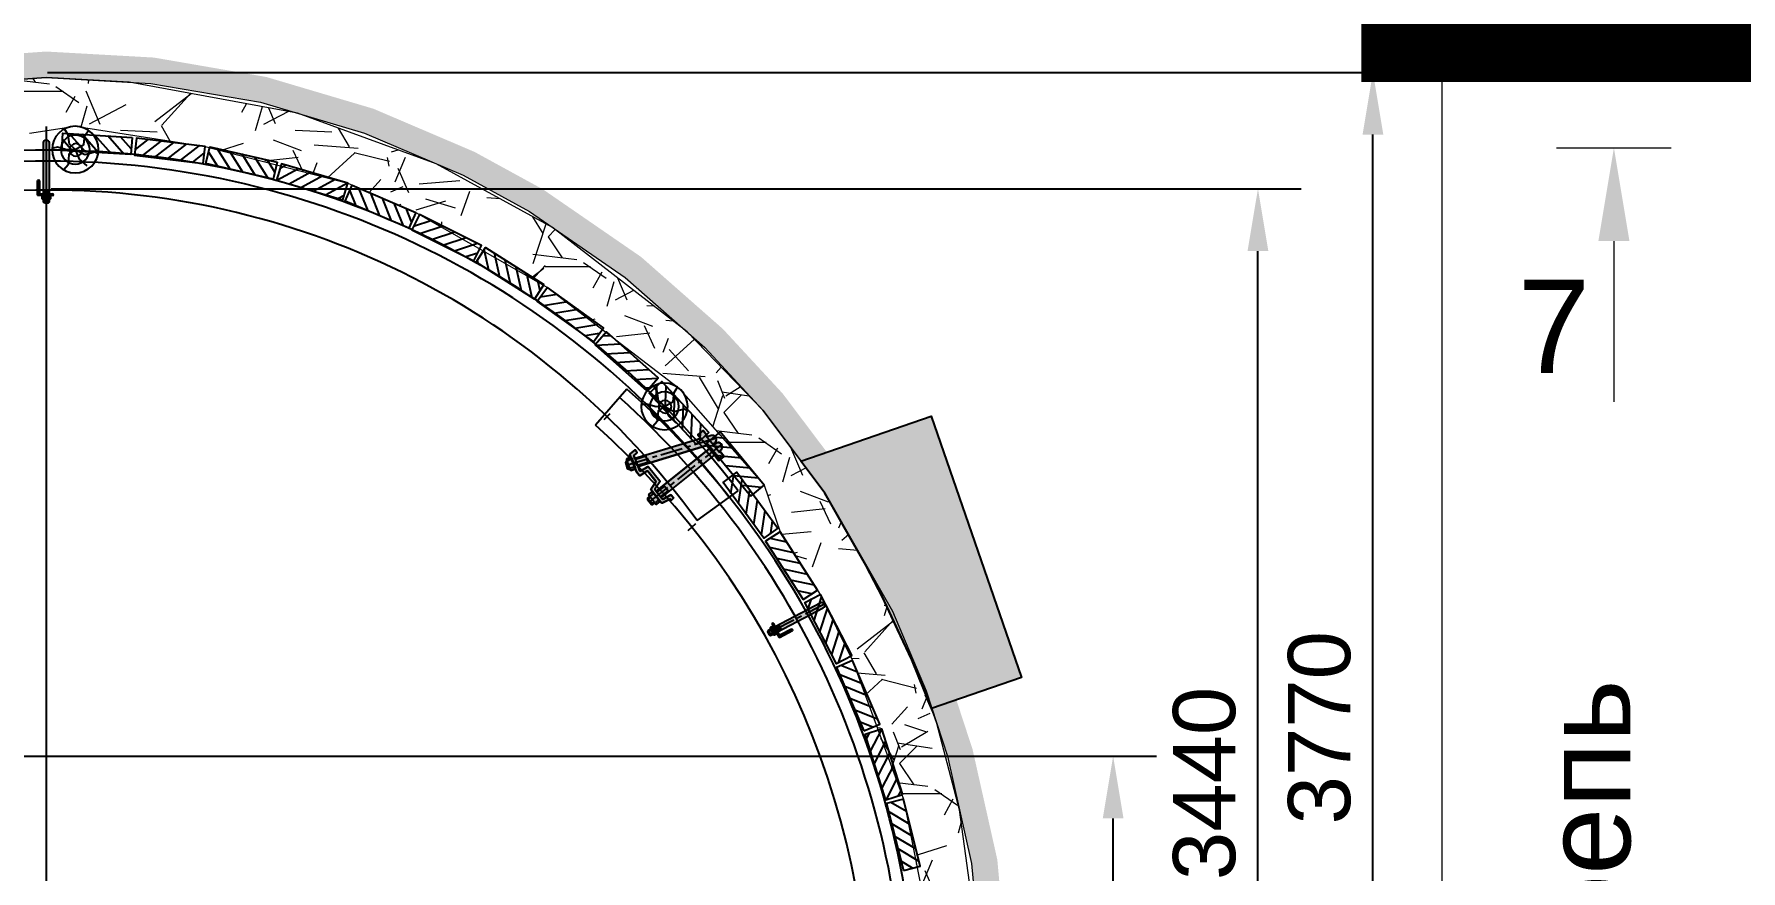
# Model space of a CAD drawing. Header units: inches. Extents: x 523 to 1492, y 69 to 539.
# Drawn here: x 1153.89 to 1203.24, y 387.12 to 411.32 of the extents above; entities that cross this region are included whole.
import ezdxf
from ezdxf import colors
from ezdxf.entities.mleader import LeaderData, LeaderLine
from ezdxf.math import Vec2, Vec3

# ---------------------------------------------------------------- set-up
doc = ezdxf.new("R2010")
doc.units = ezdxf.units.IN
doc.header["$MEASUREMENT"] = 0
doc.linetypes.add('осеваяX2', pattern=[101.60000000000001, 63.5, -12.7, 12.7, -12.7])
doc.styles.get("Standard").update_dxf_attribs({"font": 'arial.ttf'})
doc.dimstyles.new('ISO-25', dxfattribs={"dimtxt": 2.5, "dimasz": 2.5, "dimexe": 1.25, "dimexo": 0, "dimtad": 1, "dimdec": 0, "dimtxsty": 'Standard', "dimcen": 2.5, "dimadec": 0, "dimazin": 0, "dimtfac": 1, "dimtdec": 0, "dimtmove": 0, "dimatfit": 3, "dimfxl": 0, "dimarcsym": 0})

# ---------------------------------------------------------------- blocks, each defined once
blk = doc.blocks.new('Гайка М16')
h = blk.add_hatch(color=253)
edge = h.paths.add_edge_path()
edge.add_line((101052.5240934366, -178081.6809117122), (101052.5240934366, -178071.4809117122))
edge.add_arc((101054.3240934366, -178071.4809117123), 1.799999999977407, 90.00000000014819, 180.0000000001482, ccw=False)
edge.add_line((101054.3240934366, -178069.6809117123), (101060.7240934366, -178069.6809117123))
edge.add_arc((101060.7240934366, -178071.4809117123), 1.800000000008157, 1.478611011407338e-09, 90.00000000178818, ccw=False)
edge.add_line((101062.5240934366, -178071.4809117122), (101062.5240934366, -178091.8809117122))
edge.add_arc((101060.7240934366, -178091.8809117123), 1.799999999981611, 270.00000000001444, 360.00000000059174, ccw=False)
edge.add_line((101060.7240934366, -178093.6809117123), (101054.3240934366, -178093.6809117123))
edge.add_arc((101054.3240934366, -178091.8809117122), 1.8000000000192, 180.0000000000563, 269.99999999974676, ccw=False)
edge.add_line((101052.5240934366, -178091.8809117122), (101052.5240934365, -178081.6809117122))
at = {"color": 0}
blk.add_line((101062.6668003393, -178081.6809117123), (101062.3813865339, -178081.6809117123), dxfattribs=at)
blk.add_lwpolyline([(101052.5240934366, -178081.6809117122), (101052.5240934366, -178071.4809117122, -0.414213562373095), (101054.3240934366, -178069.6809117123), (101060.7240934365, -178069.6809117123, -0.414213562373095), (101062.5240934366, -178071.4809117122), (101062.5240934366, -178091.8809117122, -0.414213562373095), (101060.7240934366, -178093.6809117123), (101054.3240934366, -178093.6809117123, -0.414213562373095), (101052.5240934366, -178091.8809117122), (101052.5240934366, -178081.6809117122)], format="xyb", dxfattribs=at)
for points in [[(101053.9971649192, -178073.7089219078), (101061.0968204944, -178073.7089219078)], [(101061.0968204944, -178089.7089219078), (101053.9971649192, -178089.7089219078)]]:
    blk.add_lwpolyline(points, dxfattribs=at)
for centre, radius, start, end in [((101054.4553650205, -178071.7578587441), 1.951126569818181, 188.1808546605652, 269.538085132603), ((101054.4391877237, -178075.6430223999), 1.933873551108719, 89.98673841887837, 172.0087457868458), ((101054.4553650205, -178087.7581325865), 1.951126569818181, 188.1808546605652, 269.538085132603), ((101054.4391877237, -178091.6432962423), 1.933873551108719, 89.98673841887837, 172.0087457868458), ((101060.5943367534, -178071.7578587441), 1.951126569818181, 270.461914867397, 351.8191453410853), ((101060.6105140502, -178075.6430223999), 1.933873551108719, 7.991254213154158, 90.01326158112163), ((101060.5943367534, -178087.7581325865), 1.951126569818181, 270.461914867397, 351.8191453410853), ((101060.6105140502, -178091.6432962423), 1.933873551108719, 7.991254213154158, 90.01326158112163)]:
    blk.add_arc(centre, radius, start, end, dxfattribs=at)
blk = doc.blocks.new('Расстрел')
h = blk.add_hatch(color=7)
edge = h.paths.add_edge_path()
edge.add_arc((101122.5180144462, -178054.0200751949), 1.8, 90, 180)
edge.add_line((101120.7180144462, -178054.0200751949), (101120.7180144462, -178090.420075195))
edge.add_arc((101118.9180144462, -178090.420075195), 1.8, -90, 0, ccw=False)
edge.add_line((101118.9180144462, -178092.220075195), (101082.5180144462, -178092.220075195))
edge.add_arc((101082.5180144462, -178094.0200751949), 1.8, 90, 180)
edge.add_line((101080.7180144462, -178094.0200751949), (101080.7180144462, -178096.320075195))
edge.add_arc((101081.6180144462, -178096.320075195), 0.9, 180, 270)
edge.add_line((101081.6180144462, -178097.220075195), (101124.8180144462, -178097.220075195))
edge.add_arc((101124.8180144462, -178096.320075195), 0.9, 270, 360)
edge.add_line((101125.7180144462, -178096.320075195), (101125.7180144462, -178053.120075195))
edge.add_arc((101124.8180144462, -178053.120075195), 0.9, 0, 90)
edge.add_line((101124.8180144462, -178052.220075195), (101122.5180144462, -178052.220075195))
at = {"color": 0}
for p, q in [((101120.7180144462, -178090.420075195), (101120.7180144462, -178054.0200751949)), ((101122.5180144462, -178052.220075195), (101124.8180144462, -178052.220075195)), ((101125.7180144462, -178053.120075195), (101125.7180144462, -178096.320075195)), ((101080.7180144462, -178096.320075195), (101080.7180144462, -178094.0200751949)), ((101124.8180144462, -178097.220075195), (101081.6180144462, -178097.220075195)), ((101082.5180144462, -178092.220075195), (101118.9180144462, -178092.220075195)), ((101126.3894430983, -178072.220075195), (101118.9740629883, -178072.220075195))]:
    blk.add_line(p, q, dxfattribs=at)
for centre, radius, start, end in [((101122.5180144462, -178054.0200751949), 1.8, 90, 180), ((101124.8180144462, -178053.120075195), 0.9, 0, 90), ((101082.5180144462, -178094.0200751949), 1.8, 90, 180), ((101081.6180144462, -178096.320075195), 0.9, 180, 270), ((101118.9180144462, -178090.420075195), 1.8, 270, 0), ((101124.8180144462, -178096.320075195), 0.9, 270, 0)]:
    blk.add_arc(centre, radius, start, end, dxfattribs=at)
blk = doc.blocks.new('Межр. стяжка2')
h = blk.add_hatch(color=254)
edge = h.paths.add_edge_path()
edge.add_line((100904.9571382476, -178086.7089219077), (100901.9571382476, -178089.7089219077))
edge.add_line((100901.9571382477, -178089.7089219077), (100729.7880833821, -178089.7089219078))
edge.add_arc((100729.7880833821, -178081.7089219078), 8.000000000029104, 180, 269.9999999998958, ccw=False)
edge.add_arc((100729.7880833821, -178081.7089219078), 8, 90, 180, ccw=False)
edge.add_line((100729.788083382, -178073.7089219078), (100901.9571382476, -178073.7089219077))
edge.add_line((100901.9571382477, -178073.7089219078), (100904.9571382477, -178076.7089219078))
edge.add_line((100904.9571382477, -178076.7089219077), (100904.9571382477, -178086.7089219077))
at = {"color": 0, "linetype": 'осеваяX2'}
blk.add_line((100720.6923324546, -178081.7089219078), (100906.4228996912, -178081.7089219078), dxfattribs=at)
at = {"color": 0}
for p, q in [((100737.8582383396, -178081.5224087731), (100737.8582383395, -178082.265597913)), ((100866.8571466771, -178073.7342725542), (100866.8571466771, -178089.6833031792)), ((100901.9429221573, -178073.7342725543), (100901.9429221573, -178089.6833031791))]:
    blk.add_line(p, q, dxfattribs=at)
blk.add_lwpolyline([(100904.9571382476, -178086.7089219077), (100901.9571382477, -178089.7089219077), (100729.7880833821, -178089.7089219078, -0.4142135623736278), (100721.788083382, -178081.7089219078), (100721.788083382, -178081.7089219078, -0.414213562373095), (100729.788083382, -178073.7089219078), (100901.9571382477, -178073.7089219078), (100904.9571382477, -178076.7089219077), (100904.9571382476, -178086.7089219077)], format="xyb", dxfattribs=at)
for points in [[(100904.9571382476, -178076.7823367681), (100866.8571466771, -178076.782336768)], [(100866.857146677, -178086.7810603417), (100904.8849998136, -178086.7810603417)]]:
    blk.add_lwpolyline(points, dxfattribs=at)
for name, p in [('Расстрел', (-242.7091681127495, -9.603167707304237)), ('Гайка М16', (-169.0989655960002, -0.04315075860358775))]:
    blk.add_blockref(name, p, dxfattribs=at)
blk = doc.blocks.new('*D133')
at = {"color": 0, "linetype": 'ByBlock', "lineweight": -2}
for p, q in [((1154.380214346487, 406.8485537526635), (1190.525646294119, 406.8485537526635)), ((1189.275646294119, 374.2356433303387), (1189.275646294119, 405.0485537526635)), ((1181.384071366026, 372.4356433303387), (1190.525646294119, 372.4356433303387))]:
    blk.add_line(p, q, dxfattribs=at)
at = {"color": 0, "linetype": 'ByBlock'}
for points in [[(1188.975646294119, 405.0485537526635), (1189.575646294119, 405.0485537526635), (1189.275646294119, 406.8485537526635)], [(1188.975646294119, 374.2356433303387), (1189.575646294119, 374.2356433303387), (1189.275646294119, 372.4356433303387)]]:
    blk.add_solid(points, dxfattribs=at)
at = {"layer": 'Defpoints', "color": 0, "linetype": 'ByBlock'}
for p in [(1154.380214346487, 406.8485537526635), (1189.275646294119, 406.8485537526635), (1181.384071366026, 372.4356433303387)]:
    blk.add_point(p, dxfattribs=at)
at = {"color": 0, "linetype": 'ByBlock', "lineweight": 15, "insert": (1187.731001000804, 389.6464543509653), "char_height": 1.8, "attachment_point": 5, "rotation": 90}
blk.add_mtext('3440', dxfattribs=at)
blk = doc.blocks.new('*D134')
at = {"color": 0, "linetype": 'ByBlock', "lineweight": -2}
for p, q in [((1175.784743663813, 390.4368231503872), (1186.338008846079, 390.4368231503872)), ((1185.088008846079, 374.2356433303387), (1185.088008846079, 388.6368231503872)), ((1181.384071366026, 372.4356433303387), (1186.338008846079, 372.4356433303387))]:
    blk.add_line(p, q, dxfattribs=at)
at = {"color": 0, "linetype": 'ByBlock'}
for points in [[(1184.788008846079, 388.6368231503872), (1185.388008846079, 388.6368231503872), (1185.088008846079, 390.4368231503872)], [(1184.788008846079, 374.2356433303387), (1185.388008846079, 374.2356433303387), (1185.088008846079, 372.4356433303387)]]:
    blk.add_solid(points, dxfattribs=at)
at = {"layer": 'Defpoints', "color": 0, "linetype": 'ByBlock'}
for p in [(1175.784743663813, 390.4368231503872), (1185.088008846079, 390.4368231503872), (1181.384071366026, 372.4356433303387)]:
    blk.add_point(p, dxfattribs=at)
at = {"color": 0, "linetype": 'ByBlock', "lineweight": 15, "insert": (1183.54397746818, 381.3588660418), "char_height": 1.8, "attachment_point": 5, "rotation": 90}
blk.add_mtext('1800', dxfattribs=at)
blk = doc.blocks.new('*D135')
at = {"color": 0, "linetype": 'ByBlock', "lineweight": -2}
for p, q in [((1154.276885554454, 410.2160994428691), (1193.850645607592, 410.2160994428691)), ((1192.600645607592, 374.2356433303387), (1192.600645607592, 408.4160994428691)), ((1181.384071366026, 372.4356433303387), (1193.850645607592, 372.4356433303387))]:
    blk.add_line(p, q, dxfattribs=at)
at = {"color": 0, "linetype": 'ByBlock'}
for points in [[(1192.300645607592, 408.4160994428691), (1192.900645607592, 408.4160994428691), (1192.600645607592, 410.2160994428691)], [(1192.300645607592, 374.2356433303387), (1192.900645607592, 374.2356433303387), (1192.600645607592, 372.4356433303387)]]:
    blk.add_solid(points, dxfattribs=at)
at = {"layer": 'Defpoints', "color": 0, "linetype": 'ByBlock'}
for p in [(1154.276885554454, 410.2160994428691), (1192.600645607592, 410.2160994428691), (1181.384071366026, 372.4356433303387)]:
    blk.add_point(p, dxfattribs=at)
at = {"color": 0, "linetype": 'ByBlock', "lineweight": 15, "insert": (1191.056000314277, 391.2573667840738), "char_height": 1.8, "attachment_point": 5, "rotation": 90}
blk.add_mtext('3770', dxfattribs=at)
blk = doc.blocks.new('Гайка М24')
for p, q in [((16116.54362823075, 7969.330390070332), (16125.74680434109, 7969.330390070332)), ((16129.72643272721, 7957.307571420853), (16128.65931363541, 7957.307571420853)), ((16116.54362823075, 7945.436327924428), (16125.74680434109, 7945.436327924428))]:
    blk.add_line(p, q)
blk.add_lwpolyline([(16114.19111848529, 7957.307571420853), (16114.1911184853, 7972.307571420853, -0.414213562373095), (16117.1911184853, 7975.307571420853), (16126.19111848529, 7975.307571420853, -0.414213562373095), (16129.19111848529, 7972.307571420853), (16129.19111848529, 7942.307571420853, -0.414213562373095), (16126.19111848529, 7939.307571420853), (16117.19111848529, 7939.307571420853, -0.414213562373095), (16114.19111848529, 7942.307571420853), (16114.19111848529, 7957.307571420853)], format="xyb")
for centre, start, end in [((16117.14851438463, 7972.261455452826), 180, 267.1188417235699), ((16117.14851438463, 7966.352167973586), 92.88115827643257, 179.9999999999841), ((16117.14851438463, 7948.393421363493), 180, 267.1188417235699), ((16126.19005631726, 7972.261455452826), 272.8811582763723, 0), ((16126.19005631726, 7966.352167973586), 1.587732896986588e-11, 87.11884172362775), ((16126.19005631726, 7948.393421363493), 272.8811582763723, 0), ((16117.14851438463, 7942.484133884253), 92.88115827642768, 180), ((16126.19005631726, 7942.484133884253), 0, 87.11884172362775)]:
    blk.add_arc(centre, 2.958383311628495, start, end)
blk = doc.blocks.new('Планка ЗСД')
at = {"color": 0}
blk.add_lwpolyline([(16243.41087621643, 7827.567918466488), (16243.41087621643, 7835.47931901728, -0.4142946227623747), (16245.41142971552, 7837.47931894069), (16254.71128910614, 7837.476745208737, 0.3236405942893744), (16256.61090048236, 7838.849386240211), (16269.62019259773, 7878.229395012265, 0.05902873872751698), (16269.7142124334, 7878.690497383337), (16270.07661285499, 7883.034941737441, 0.3996890992125969), (16268.34888504303, 7885.183517463205), (16245.14552631559, 7888.289479874468, -0.3757548080716923), (16243.41087621643, 7890.27179907937), (16243.41087621643, 7942.187062179488, -0.3251073346066437), (16244.79413360909, 7944.089594322789), (16269.20746114982, 7952.003646831314, 0.325107334606653), (16270.59071854248, 7953.906178974615), (16270.59071854248, 7986.960271121004, 0.3596961101469966), (16268.96774931074, 7988.924411594542), (16245.03384544818, 7993.518695090122, -0.3596961101469826), (16243.41087621643, 7995.482835563661), (16243.41087621643, 8004.243532598688, -0.4142135623729961), (16245.41087621643, 8006.243532598687), (16250.4110768208, 8006.243532598688, -0.4142135623732701), (16252.4110768208, 8004.243532598687), (16252.4110768208, 8003.201476411185, 0.3568064408828101), (16254.01394567534, 8001.241301201335), (16277.44778375634, 7996.493609815023, -0.356806440882794), (16279.05065261089, 7994.533434605173), (16279.05065261089, 7946.376451048125, -0.3298347604968334), (16277.63481492332, 7944.463663973532), (16254.54678512829, 7937.412614197122, 0.3298347604968229), (16253.13094744072, 7935.499827122529), (16253.13094744072, 7898.8181332855, 0.3800313763070151), (16254.89529887135, 7896.832064366315), (16277.66514218327, 7894.130405350654, -0.3800313763070117), (16279.4294936139, 7892.144336431468), (16279.4294936139, 7880.371895965171, -0.07544188150052633), (16279.33945776469, 7879.778568953572), (16263.57389273542, 7828.975891579589, -0.3285754211271761), (16261.66383772302, 7827.568663153048), (16243.41087621643, 7827.567918466488)], format="xyb", dxfattribs=at)
blk = doc.blocks.new('Замок ЗСД')
h = blk.add_hatch(color=252)
h.paths.add_polyline_path([(15803.69728257272, 8002.982567342802), (15783.89674920768, 8002.982567342802), (15783.89674920768, 7984.581335876381), (15787.25476309832, 7984.581335876381), (15787.25476309832, 7982.934886040184), (15778.13114223989, 7982.934886040184), (15775.18507711874, 7982.259954403129), (15772.97068041351, 7981.106562217243), (15771.25525463538, 7979.672581302733), (15770.07010142699, 7978.176304677316), (15769.56993349636, 7977.448993037182), (15768.63423582644, 7975.640942966314), (15768.13520504918, 7973.583562606367), (15768.10402310687, 7971.744364680042), (15768.07284116456, 7969.624578025094), (15768.66541776875, 7965.852664883361), (15769.91299471191, 7963.888764951134), (15771.06696597799, 7962.205453747538), (15772.40808874809, 7961.176726706199), (15773.71802957587, 7960.3350711044), (15775.40347041524, 7959.512141077244), (15776.83813901226, 7959.106887204067), (15778.42877717099, 7958.826335336806), (15780.95511299963, 7958.826335336806), (15787.34884757685, 7958.826335336806), (15787.37188916591, 7953.863292492581), (15782.21421156518, 7955.648341653421), (15780.91426826728, 7955.835004452772), (15778.95059362655, 7955.868753504106), (15777.66764581866, 7955.699039731629), (15776.9575246508, 7955.580173039805), (15775.36902091581, 7955.026181989724), (15774.38624612179, 7954.555185295449), (15772.80125035271, 7953.475476407151), (15771.30304649878, 7952.029482285168), (15770.05856535154, 7950.277362662262), (15769.15320773621, 7948.298982843142), (15768.51935458579, 7946.543510665473), (15767.90370656879, 7944.218849189438), (15768.19571448962, 7940.441451231276), (15769.02571132008, 7938.270225011784), (15769.95864880532, 7936.490018430046), (15770.63991997768, 7935.771156186598), (15771.25423738692, 7935.124522873095), (15772.00470016272, 7934.499457661932), (15773.4640139808, 7933.374303031236), (15787.32737428816, 7927.658048149595), (15787.29013455303, 7923.658450311541), (15783.99215039009, 7923.676181601197), (15783.99215039009, 7906.822292773428), (15803.81865873202, 7906.822218272213), (15803.71386931653, 7920.953497373001), (15988.68191092816, 7846.742380964923), (15985.86135162852, 7838.236472992376), (15984.59695678556, 7837.70179885827), (15974.57911442999, 7837.653178714671), (15973.21159773177, 7836.716310200882), (15972.96848631209, 7835.549758506841), (15972.96848631209, 7827.432664237607), (15991.61606586405, 7827.432664237607), (15992.63734928733, 7827.868623629827), (15993.17229017091, 7828.549084471993), (15995.82308615089, 7836.977960535467), (15996.56985951427, 7836.406685203019), (15997.04010839257, 7836.171671113796), (16005.46237164666, 7832.961264668094), (16007.69797412748, 7833.05729673689), (16008.99404656645, 7834.054421026067), (16010.50277431811, 7838.040012635316), (16013.35765374619, 7836.87891116738), (16017.3033291254, 7838.561819159626), (16024.00523751206, 7855.274826185934), (16022.34203829608, 7859.186624339683), (16018.87520026341, 7860.673892135917), (16019.95795208582, 7864.043060675187), (16019.50240037504, 7865.780131052237), (16018.63016153321, 7866.769469964234), (16008.75817405941, 7870.343330597385), (16007.10559096731, 7870.267302105367), (16005.95652741577, 7869.490894656785), (16009.3237582337, 7879.99970188826), (16009.3237582337, 7892.500644859396), (16008.64828913412, 7893.705495514168), (16007.73216247214, 7894.139243224341), (15984.52040840896, 7896.940707146579), (15983.36314538314, 7897.567239808242), (15982.97741099126, 7898.723912655823), (15982.97741099126, 7935.947111236146), (15983.38319519249, 7936.736755448543), (15984.11205065011, 7937.259744529187), (16007.65980360794, 7944.521139015644), (16008.28727286543, 7944.900737377106), (16008.70011938755, 7945.659934100036), (16008.84872737747, 7946.287130266308), (16008.84872737747, 7955.391113924885), (16009.39713455091, 7954.493576490113), (16010.3743682438, 7953.173644646329), (16011.90629337871, 7952.777679837742), (16021.61399211617, 7952.777679837742), (16023.19870510736, 7953.517155729114), (16024.17593880025, 7955.233052381485), (16024.17593880025, 7958.861501081305), (16031.65158503022, 7958.861501081305), (16034.66252774344, 7961.976507794632), (16034.66252774344, 7979.879336712464), (16031.57725111017, 7982.958219285745), (16024.20287137997, 7982.958219285745), (16024.20287137997, 7986.462334593332), (16023.65733701504, 7987.745220762878), (16022.72385380168, 7988.514922975515), (16021.6503810239, 7988.981403579939), (16011.86146559602, 7988.981403579939), (16010.48461227015, 7988.561994941683), (16009.73786160956, 7987.768922622115), (16009.037734237, 7986.532739805061), (16008.85106153439, 7986.859257797467), (16008.85106153439, 7994.703061888813), (16008.57509236744, 7995.593779970619), (16008.01836601938, 7996.16656875861), (16007.19973529601, 7996.52659373399), (15983.55322954585, 8001.402357383817), (15982.58724768626, 8002.199631899264), (15982.25747321004, 8003.122603677544), (15982.25747321004, 8004.67188694928), (15981.59786440743, 8005.660803713832), (15980.57544383077, 8006.287078345926), (15974.82587671048, 8006.287078345926), (15973.70452379096, 8005.860371156927), (15973.24283952425, 8005.06925248983), (15973.07795228613, 8003.915528551643), (15973.07795228613, 7994.982507915058), (15973.37474931473, 7994.356196421595), (15974.13329046022, 7993.598031816957), (15975.84823743694, 7993.202509344777), (15999.07303883875, 7988.633505994436), (15999.67896203245, 7988.338578193881), (16000.26040650368, 7987.217734595415), (16000.26040650368, 7983.025048944841), (15803.69728257272, 7983.025048944841)])
h.paths.add_polyline_path([(15803.83374097668, 7958.828141543807), (15803.81076175423, 7947.211823833142), (15996.21944224132, 7869.919113161846), (15999.04933816859, 7878.263089147415), (15999.47385547528, 7883.637144761724), (15998.05887758655, 7885.051404844682), (15974.3596438303, 7888.275152591839), (15973.05676532341, 7889.680197332946), (15973.05676532341, 7942.312811356202), (15973.31705374394, 7943.251670383823), (15974.39758884263, 7944.107738780276), (15998.91844583111, 7952.039420371493), (15999.60013934911, 7952.457280832317), (16000.23634673247, 7953.474765156603), (16000.2642967652, 7954.096210949563), (16000.2642967652, 7958.828141543807)], flags=16)
at = {"color": 0}
blk.add_line((15794.73274348521, 8003.567999579816), (15794.73274348521, 7996.622654457427), dxfattribs=at)
at = {"linetype": 'осеваяX2'}
for p, q in [((15765.03327822011, 7970.974615708482), (16038.10807190371, 7970.974615708481)), ((15770.53171800751, 7947.55421714775), (16023.8964415286, 7845.690780035027))]:
    blk.add_line(p, q, dxfattribs=at)
for p, q in [((15972.29122231756, 7982.848415937258), (15972.29122231756, 7958.916386311828)), ((16031.64185614262, 7982.848415937258), (16031.64185614262, 7958.916386311828)), ((15967.25935105642, 7881.258810682845), (15958.33213092803, 7859.054153901629)), ((16022.32615794491, 7859.119603051533), (16013.39893781651, 7836.914946270317))]:
    blk.add_line(p, q)
at = {"color": 0}
for points in [[(15803.69728257272, 8002.982567342802), (15783.89674920768, 8002.982567342802), (15783.89674920768, 7984.581335876381), (15787.25476309832, 7984.581335876381), (15787.25476309832, 7982.934886040184), (15778.13114223989, 7982.934886040184), (15775.18507711874, 7982.259954403129), (15772.97068041351, 7981.106562217243), (15771.25525463538, 7979.672581302733), (15770.07010142699, 7978.176304677316), (15769.56993349636, 7977.448993037182), (15768.63423582644, 7975.640942966314), (15768.13520504918, 7973.583562606367), (15768.10402310687, 7971.744364680042), (15768.07284116456, 7969.624578025094), (15768.66541776875, 7965.852664883361), (15769.91299471191, 7963.888764951134), (15771.06696597799, 7962.205453747538), (15772.40808874809, 7961.176726706199), (15773.71802957587, 7960.3350711044), (15775.40347041524, 7959.512141077244), (15776.83813901226, 7959.106887204067), (15778.42877717099, 7958.826335336806), (15780.95511299963, 7958.826335336806), (15787.34884757685, 7958.826335336806), (15787.37188916591, 7953.863292492581), (15782.21421156518, 7955.648341653421), (15780.91426826728, 7955.835004452772), (15778.95059362655, 7955.868753504106), (15777.66764581866, 7955.699039731629), (15776.9575246508, 7955.580173039805), (15775.36902091581, 7955.026181989724), (15774.38624612179, 7954.555185295449), (15772.80125035271, 7953.475476407151), (15771.30304649878, 7952.029482285168), (15770.05856535154, 7950.277362662262), (15769.15320773621, 7948.298982843142), (15768.51935458579, 7946.543510665473), (15767.90370656879, 7944.218849189438), (15768.19571448962, 7940.441451231276), (15769.02571132008, 7938.270225011784), (15769.95864880532, 7936.490018430046), (15770.63991997768, 7935.771156186598), (15771.25423738692, 7935.124522873095), (15772.00470016272, 7934.499457661932), (15773.4640139808, 7933.374303031236), (15787.32737428816, 7927.658048149595), (15787.29013455303, 7923.658450311541), (15783.99215039009, 7923.676181601197), (15783.99215039009, 7906.822292773428), (15803.81865873202, 7906.822218272213), (15803.71386931653, 7920.953497373001), (15988.68191092816, 7846.742380964923), (15985.86135162852, 7838.236472992376), (15984.59695678556, 7837.70179885827), (15974.57911442999, 7837.653178714671), (15973.21159773177, 7836.716310200882), (15972.96848631209, 7835.549758506841), (15972.96848631209, 7827.432664237607), (15991.61606586405, 7827.432664237607), (15992.63734928733, 7827.868623629827), (15993.17229017091, 7828.549084471993), (15995.82308615089, 7836.977960535467), (15996.56985951427, 7836.406685203019), (15997.04010839257, 7836.171671113796), (16005.46237164666, 7832.961264668094), (16007.69797412748, 7833.05729673689), (16008.99404656645, 7834.054421026067), (16010.50277431811, 7838.040012635316), (16013.35765374619, 7836.87891116738), (16017.3033291254, 7838.561819159626), (16024.00523751206, 7855.274826185934), (16022.34203829608, 7859.186624339683), (16018.87520026341, 7860.673892135917), (16019.95795208582, 7864.043060675187), (16019.50240037504, 7865.780131052237), (16018.63016153321, 7866.769469964234), (16008.75817405941, 7870.343330597385), (16007.10559096731, 7870.267302105367), (16005.95652741577, 7869.490894656785), (16009.3237582337, 7879.99970188826), (16009.3237582337, 7892.500644859396), (16008.64828913412, 7893.705495514168), (16007.73216247214, 7894.139243224341), (15984.52040840896, 7896.940707146579), (15983.36314538314, 7897.567239808242), (15982.97741099126, 7898.723912655823), (15982.97741099126, 7935.947111236146), (15983.38319519249, 7936.736755448543), (15984.11205065011, 7937.259744529187), (16007.65980360794, 7944.521139015644), (16008.28727286543, 7944.900737377106), (16008.70011938755, 7945.659934100036), (16008.84872737747, 7946.287130266308), (16008.84872737747, 7955.391113924885), (16009.39713455091, 7954.493576490113), (16010.3743682438, 7953.173644646329), (16011.90629337871, 7952.777679837742), (16021.61399211617, 7952.777679837742), (16023.19870510736, 7953.517155729114), (16024.17593880025, 7955.233052381485), (16024.17593880025, 7958.861501081305), (16031.65158503022, 7958.861501081305), (16034.66252774344, 7961.976507794632), (16034.66252774344, 7979.879336712464), (16031.57725111017, 7982.958219285745), (16024.20287137997, 7982.958219285745), (16024.20287137997, 7986.462334593332), (16023.65733701504, 7987.745220762878), (16022.72385380168, 7988.514922975515), (16021.6503810239, 7988.981403579939), (16011.86146559602, 7988.981403579939), (16010.48461227015, 7988.561994941683), (16009.73786160956, 7987.768922622115), (16009.037734237, 7986.532739805061), (16008.85106153439, 7986.859257797467), (16008.85106153439, 7994.703061888813), (16008.57509236744, 7995.593779970619), (16008.01836601938, 7996.16656875861), (16007.19973529601, 7996.52659373399), (15983.55322954585, 8001.402357383817), (15982.58724768626, 8002.199631899264), (15982.25747321004, 8003.122603677544), (15982.25747321004, 8004.67188694928), (15981.59786440743, 8005.660803713832), (15980.57544383077, 8006.287078345926), (15974.82587671048, 8006.287078345926), (15973.70452379096, 8005.860371156927), (15973.24283952425, 8005.06925248983), (15973.07795228613, 8003.915528551643), (15973.07795228613, 7994.982507915058), (15973.37474931473, 7994.356196421595), (15974.13329046022, 7993.598031816957), (15975.84823743694, 7993.202509344777), (15999.07303883875, 7988.633505994436), (15999.67896203245, 7988.338578193881), (16000.26040650368, 7987.217734595415), (16000.26040650368, 7983.025048944841), (15803.69728257272, 7983.025048944841), (15803.69728257272, 8002.982567342802)], [(15803.83374097668, 7958.828141543807), (15803.81076175423, 7947.211823833142), (15996.21944224132, 7869.919113161846), (15999.04933816859, 7878.263089147415), (15999.47385547528, 7883.637144761724), (15998.05887758655, 7885.051404844682), (15974.3596438303, 7888.275152591839), (15973.05676532341, 7889.680197332946), (15973.05676532341, 7942.312811356202), (15973.31705374394, 7943.251670383823), (15974.39758884263, 7944.107738780276), (15998.91844583111, 7952.039420371493), (15999.60013934911, 7952.457280832317), (16000.23634673247, 7953.474765156603), (16000.2642967652, 7954.096210949563), (16000.2642967652, 7958.828141543807), (15803.83374097668, 7958.828141543807)]]:
    blk.add_lwpolyline(points, close=True, dxfattribs=at)
for points in [[(15784.03661907174, 7984.696122174453), (15784.03661907174, 8002.886585458204), (15803.56704858719, 8002.886585458204), (15803.56704858719, 7906.898768272742), (15784.03661907174, 7906.916350559975), (15784.03661907174, 7923.64317756204)], [(15784.03661907174, 7984.696122174453), (15787.35567049705, 7984.696122174453), (15787.35567049705, 7923.625483522988), (15784.03661907174, 7923.64317756204)]]:
    blk.add_lwpolyline(points, dxfattribs=at)
for points in [[(15787.35567049705, 7953.635741934852), (15783.83823413019, 7955.049901543082, 0.414213562373095), (15769.52893185346, 7948.947126079949), (15768.79772881077, 7947.128406213415, 0.414213562373095), (15774.9005042739, 7932.819103936694), (15787.35567049705, 7927.811595299865)], [(15787.35567049705, 7982.886585458204), (15779.1907908705, 7982.886585458204, 0.414213562373095), (15768.1907908705, 7971.886585458204), (15768.1907908705, 7969.926381427352, 0.414213562373095), (15779.1907908705, 7958.926381427352), (15787.35567049705, 7958.926381427352)]]:
    blk.add_lwpolyline(points, format="xyb")
for points in [[(16000.3094818721, 7982.886585458203), (15803.56704858719, 7982.886585458204)], [(15803.56704858719, 7958.926381427352), (16000.30948187209, 7958.926381427353)], [(15996.47388546349, 7869.554459291373), (15803.56704858719, 7947.111244520502)], [(16000.30948187209, 7979.672925791483), (15972.29122231756, 7979.672925791483)], [(15972.29122231756, 7962.083509258066), (16000.30948187209, 7962.083509258066)], [(16009.1547657288, 7982.886585458203), (16008.97977006403, 7982.886585458203)], [(16009.1547657288, 7979.672925791483), (16008.97977006403, 7979.672925791483)], [(16008.97977006403, 7962.083509258066), (16009.1547657288, 7962.083509258066)], [(16008.97977006403, 7958.926381427353), (16009.1547657288, 7958.926381427353)], [(16024.1547657288, 7958.926381427353), (16031.56648145014, 7958.926381427353), (16034.56648145014, 7961.926381427353), (16034.56648145014, 7979.886585458203), (16031.56648145014, 7982.886585458203), (16024.1547657288, 7982.886585458203)], [(16034.56648145014, 7979.672925791483), (16024.1547657288, 7979.672925791483)], [(16024.1547657288, 7962.083509258066), (16034.56648145014, 7962.083509258066)], [(15803.56704858719, 7921.287097885512), (15987.77138472173, 7847.229089537047)], [(15959.51354362713, 7861.992679346641), (15988.91807392577, 7850.170802641475)], [(15995.30666353177, 7866.560071587841), (15966.07481719153, 7878.312521968404)], [(16003.73830576728, 7863.1701913919), (16003.70474744613, 7863.183683269885)], [(16004.84866939154, 7866.187438562785), (16004.81780096973, 7866.199848986385)], [(16010.49353131242, 7838.093816409284), (16013.33273195748, 7836.952336520769), (16017.23526894204, 7838.616729828895), (16023.93485512189, 7855.280597142594), (16022.27046181376, 7859.183134127155), (16018.77211141891, 7860.589620359696)], [(16023.85515494989, 7855.082359064096), (16017.66174779464, 7857.572373188812)], [(15997.87762356547, 7843.75040960431), (15997.92955349811, 7843.732642824157)], [(15998.8137379682, 7846.766928067108), (15998.86297309848, 7846.750083259289)], [(16011.58436240966, 7841.057986857693), (16017.29388138549, 7838.762516442333)]]:
    blk.add_lwpolyline(points)
blk.add_blockref('Планка ЗСД', (-270.2812366703874, 0))
blk.add_blockref('Гайка М24', (-105.0363527564914, 13.59507672032487), dxfattribs=at)
at = {"color": 0, "rotation": 339.7961061116015}
blk.add_blockref('Гайка М24', (-1870.402226040409, 5951.710305398539), dxfattribs=at)
blk = doc.blocks.new('Мальчик торец')
at = {"linetype": 'Continuous'}
for points in [[(807.527863525458, 693.5528629327114), (807.3676558496333, 693.6448847366587), (807.3498683297372, 693.8115461448115), (807.2852252322349, 693.9059306863682)], [(807.527863525458, 693.5528629327114), (807.634473981262, 693.6537728561209), (807.6611559277547, 693.8271017193526), (807.7246053014214, 693.9334189123007)], [(807.527863525458, 693.5528629327114), (807.3498683297372, 693.4604447487548), (807.1653186442624, 693.511555141971), (807.1059443344263, 693.4786040864392)], [(807.527863525458, 693.5528629327114), (807.4543721757342, 693.3782255472834), (807.3165158966214, 693.2515618471234)], [(807.527863525458, 693.5528629327114), (807.6817780378086, 693.5478114284188), (807.8569319768848, 693.5949993761485), (807.9338472341936, 693.5820608460001)], [(807.527863525458, 693.5528629327114), (807.645591014535, 693.4693336484925), (807.6611559277547, 693.2737833161921), (807.7393094643082, 693.1802763052618)]]:
    blk.add_lwpolyline(points, dxfattribs=at)
for centre, radius in [((807.527863525458, 693.5528629327114), 0.4284042250147237), ((807.527863525458, 693.5528629327114), 0.2661505472804782), ((807.5174261389922, 693.5474436611489), 0.1170185695405621)]:
    blk.add_circle(centre, radius, dxfattribs=at)
blk = doc.blocks.new('ЖБЗ')
h = blk.add_hatch()
h.set_pattern_fill('ANSI31', color=256, scale=210, style=0)
h.set_pattern_definition([(45, (0, 0), (-18.56155300614687, 18.56155300614687), [])])
h.paths.add_polyline_path([(-71302.49424452071, 65771.0945412707), (-71352.49424452071, 65771.0945412707), (-71352.49424452071, 65971.0945412707), (-71302.49424452071, 65971.0945412707)])
blk.add_lwpolyline([(-71302.49424452071, 65771.0945412707), (-71352.49424452071, 65771.0945412707), (-71352.49424452071, 65971.0945412707), (-71302.49424452071, 65971.0945412707), (-71302.49424452071, 65771.0945412707)])

msp = doc.modelspace()

# ---------------------------------------------------------------- hatches: boundary and pattern name
at = {"linetype": 'ByBlock', "lineweight": 15}
h = msp.add_hatch(dxfattribs=at)
h.set_pattern_fill('ANSI38', scale=0.125, style=0)
h.set_pattern_definition([(45, (-114.24570524197, 2204.653541559715), (-0.280633003783411, 0.2806330037834111), []), (135, (-114.24570524197, 2204.653541559715), (-0.841899011350233, 0.2806330037834111), [0.9921875, -0.5953125])])
h.paths.add_polyline_path([(1074.004739164031, 365.3289232869233), (1088.243817346775, 369.7098121756949), (1098.564626939247, 373.1455928927562), (1106.067244196275, 375.7289334767638), (1118.989744343278, 380.0747725609845), (1123.055808913045, 381.4734186849546), (1124.513768400489, 384.6138878461597), (1126.709913964582, 387.1493262368881), (1127.466120218904, 390.6728548881692), (1129.05562330108, 394.8770198051589), (1130.396992790548, 397.3733314163428), (1132.453604207067, 400.3257659476021), (1134.470291023845, 402.5903022761868), (1136.792089275623, 404.679876383861), (1139.584817026227, 406.653949933298), (1142.745005772463, 408.3382226349545), (1146.931370015119, 409.8440830129289), (1150.262991778938, 410.5341756370071), (1154.233659232179, 410.8192722556937), (1157.349830170055, 410.6448709907731), (1160.602451173086, 410.0827942730975), (1163.698903545673, 409.1641373450771), (1166.619925032993, 407.9169606944597), (1168.602170640115, 406.831536505335), (1171.439759413021, 404.8762568894417), (1173.80552869105, 402.7927092623622), (1175.530975766141, 400.928042346367), (1177.393502343311, 398.4557391548196), (1179.382774395148, 394.9621148209835), (1180.381865889324, 392.5929176081509), (1181.022295848253, 390.636018421229), (1181.738502467979, 387.4441545538971), (1182.095099160629, 383.5389279465016), (1182.100557925005, 380.0977917856781), (1182.137359896869, 371.6855909597898), (1126.524154412124, 371.6894571985567), (1126.335944230093, 372.554922694585), (1121.718295856296, 370.9624254752948), (1103.537352474114, 364.6802048133759), (1090.192968443924, 360.3442126069267), (1076.782272554407, 356.2440209240849)])
h.paths.add_polyline_path([(1074.224018285861, 364.6116935971049), (1088.472567189898, 368.9954963105738), (1098.805166687544, 372.4352018678796), (1106.308868698454, 375.0189159600422), (1119.231259219747, 379.3647181771175), (1123.601647158589, 380.8680455458853), (1125.149662959239, 384.2024975144541), (1127.402829252486, 386.8037660341724), (1128.187592236957, 390.4603542261411), (1129.739679279558, 394.5655553835268), (1131.037156536514, 396.9801827976848), (1133.04344739488, 399.8603780365197), (1135.002818606655, 402.0605547091354), (1137.261020872365, 404.0928936432811), (1139.979203812633, 406.0142742876187), (1143.049895687333, 407.6508482124882), (1147.135371708197, 409.1204184907492), (1150.366362160943, 409.7896669342917), (1154.239584775457, 410.0677669474057), (1157.264737155247, 409.8984596750734), (1160.431346975817, 409.3512463193069), (1163.444148446404, 408.4574069797427), (1166.291788568383, 407.2415616718908), (1168.20825709812, 406.1921552348686), (1170.977509442834, 404.2839637757725), (1173.281074613367, 402.2551996906777), (1174.954750085641, 400.4464816335926), (1176.765540351079, 398.0428528170496), (1178.70900148138, 394.6296831148875), (1179.678729084116, 392.3301180129915), (1180.298343400071, 390.4368231503872), (1180.996037767663, 387.3274614368484), (1181.34515336526, 383.5041631592958), (1181.350560527453, 380.0955563631869), (1181.384071366026, 372.4356433303387), (1127.128592904924, 372.4394151797101), (1126.889435810341, 373.5391549029237), (1121.473774756554, 371.6714455256324), (1103.298975528628, 365.3913480479769), (1089.967424114771, 361.0595255449989), (1076.562991923665, 356.9612555493295)], flags=17)
h = msp.add_hatch(dxfattribs=at)
h.set_pattern_fill('GRAVEL', scale=0.2, style=0)
h.set_pattern_definition([(228.0128, (-1025.333189883228, 3963.357446386383), (-40.64003453179203, -45.72005617902516), [0.683442, -67.661]), (184.9697, (-1025.790389883228, 3962.849446386384), (60.96009861235825, 5.079964150774916), [1.17281, -116.108]), (132.5104, (-1026.958789883228, 3962.747846386384), (50.79996303666339, -55.88005458492083), [0.8269639999999999, -81.8694]), (267.2737, (-1028.939989883228, 3961.477846386384), (5.079977941656345, 101.5999673067329), [1.06801, -105.7328]), (292.8337, (-1028.990789883228, 3960.411046386384), (-25.40007211100381, 60.96003466010222), [1.047268, -103.6796]), (357.2737, (-1028.584389883228, 3959.445846386383), (-101.5999673067329, 5.079977941656351), [1.06801, -105.7328]), (37.6942, (-1027.517589883228, 3959.395046386383), (-66.04004172247987, -50.79995471396978), [1.412388, -139.8262]), (72.2553, (-1026.399989883228, 3960.258646386384), (35.5600711309344, 111.7600324120728), [1.33344, -132.0106]), (121.4296, (-1025.993589883228, 3961.528646386384), (-40.64001047052896, 66.03992231994538), [1.071626, -106.091]), (175.2364, (-1026.552389883228, 3962.443046386383), (55.87995610610891, -5.079952325442312), [1.223425999999999, -59.94779999999999]), (222.3974, (-1027.771589883228, 3962.544646386383), (-60.96000183447942, -55.87992730127394), [1.582156, -156.6336]), (138.8141, (-1023.910789883228, 3961.427046386384), (-35.55997734844947, 30.47995311424801), [0.54001, -53.4612]), (171.4692, (-1024.317189883228, 3961.782646386383), (66.03989919118281, -10.1600256000914), [1.027363999999999, -101.7092]), (225, (-1025.333189883228, 3961.935046386383), (-1.06581410364015e-15, -5.079996537400395), [0.7184180000000001, -6.46578]), (203.1986, (-1025.688789883228, 3962.544646386383), (25.40008565118167, 10.16004454861253), [0.386882, -38.30119999999999]), (291.8014, (-1026.044389883228, 3962.392246386383), (-5.080003563789019, 15.24000981746373), [0.547132, -26.8096]), (30.9638, (-1025.841189883228, 3961.884246386383), (15.23998390961645, 10.1600079173211), [0.8886399999999998, -28.73259999999999]), (161.5651, (-1025.079189883228, 3962.341446386383), (10.16000463636196, -5.079992444930154), [0.6425740000000001, -15.4218]), (16.38950000000001, (-1028.990789883228, 3962.392246386383), (50.80002802793871, 15.23996829993561), [0.9001760000000001, -89.11760000000001]), (70.3462, (-1028.127189883228, 3962.646246386384), (-20.31994337735302, -55.87992097709), [0.755198, -74.7644]), (293.1986, (-1025.079189883228, 3963.357446386383), (-10.16004454861253, 25.40008565118167), [0.77376, -37.9144]), (343.6105, (-1024.774389883228, 3962.646246386384), (-50.8000280279387, 15.23996829993562), [0.9001759999999998, -89.11759999999997]), (339.444, (-1028.990789883228, 3959.242646386384), (-25.40003152851182, 10.15998767210028), [0.86807, -42.53540000000001]), (294.7751, (-1028.177989883228, 3958.937846386384), (-25.39994080725368, 55.87997405231334), [0.7273439999999997, -72.00719999999995]), (66.80140000000002, (-1025.028389883228, 3958.277446386383), (10.16004454861254, 25.40008565118167), [0.77376, -37.9144]), (17.35400000000001, (-1024.723589883228, 3958.988646386384), (-66.04000356371992, -20.31996935121127), [0.8515659999999999, -84.30479999999999]), (69.444, (-1027.517589883228, 3958.277446386383), (-10.15998767210029, -25.40003152851182), [0.434036, -42.9696]), (101.3099, (-1025.333189883228, 3958.277446386383), (-5.079974925774697, 20.31993492180524), [0.25903, -25.644]), (165.9638, (-1025.383989883228, 3958.531446386383), (15.24001070939435, -5.079991208247283), [1.047268, -19.8981]), (186.0090000000001, (-1026.399989883228, 3958.785446386383), (50.7999250888559, 5.079988137095717), [0.970534, -96.0828]), (303.6901, (-1025.841189883228, 3961.427046386384), (-5.080001742614466, 10.15999019846368), [0.7326480000000001, -17.58356]), (353.1572, (-1025.434789883228, 3960.817446386383), (86.36003571328685, -10.16004550330968), [1.279114, -126.632]), (60.94540000000001, (-1024.164789883228, 3960.665046386383), (-20.31995273165818, -35.55991522166826), [0.523016, -51.7788]), (90, (-1023.910789883228, 3961.122246386383), (-5.08, 5.08), [0.3048, -4.7752]), (120.2564, (-1026.501589883228, 3958.937846386384), (20.31995693367222, -35.55998206495513), [0.705734, -69.8678]), (48.01279999999999, (-1026.857189883228, 3959.547446386383), (40.64003453179202, 45.72005617902516), [1.366886, -66.97760000000001]), (0, (-1025.942789883228, 3960.563446386383), (5.08, 5.08), [1.3208, -3.7592]), (325.3048, (-1024.621989883228, 3960.563446386383), (-50.79991198190738, 35.56000338096953), [0.80322, -79.5186]), (254.0546, (-1023.961589883228, 3960.106246386383), (-5.080012959402949, -20.32004840640726), [0.739658, -36.2434]), (207.646, (-1024.164789883228, 3959.395046386383), (-96.51996609804544, -50.80003194944678), [1.20429, -119.225]), (175.4261, (-1025.231589883228, 3958.836246386383), (-66.04001520949502, 5.079975422438924), [1.274057999999999, -126.1316]), (175.4261, (-1025.231589883228, 3958.836246386383), (-66.04001520949502, 5.079975422438924), [1.274057999999999, -126.1316])])
h.paths.add_polyline_path([(1127.402829252486, 386.8037660341724), (1128.967961825525, 387.2513559776371), (1129.484169857413, 389.3177306065322), (1130.927999512805, 393.2022052572333), (1133.018925695454, 396.922644366663), (1133.481069688016, 398.2758114370326), (1134.754299689598, 399.818175000933), (1135.729459662653, 401.0132094640271), (1138.127140186155, 402.8266630481044), (1141.540392154431, 405.1481467582657), (1145.397490593667, 406.9527354229676), (1149.647580677588, 408.073768956086), (1153.757459986676, 408.4590863962167), (1155.07696232266, 408.6555354974607), (1158.831405509405, 408.0737689560856), (1162.955523229906, 407.0099500459219), (1164.920634600015, 406.1668806563275), (1168.730360677467, 403.9974684744079), (1172.523406292109, 401.0863774913223), (1174.997916498977, 398.2758114370326), (1175.460060491539, 396.922644366663), (1176.61848745665, 395.1128452668668), (1177.550986674189, 393.2022052572329), (1179.022682964059, 389.1908205119225), (1179.837736273344, 385.1276352504556), (1179.924941045774, 380.8551070464896), (1179.891290416489, 373.3314243820168), (1179.891290416489, 372.4394151797101), (1181.350560527453, 372.4394151797101), (1181.263340777552, 384.4001240611319), (1180.647190583868, 388.8821422936176), (1179.988536242094, 391.3834705816894), (1179.519021382293, 392.7088411271707), (1178.213337498726, 395.5001843364807), (1176.765540351079, 398.0428528170496), (1174.954750085641, 400.4464816335926), (1172.767043225529, 402.7079103114138), (1168.878447737983, 405.7303511463415), (1165.515937046799, 407.5728238369466), (1161.50000056301, 409.0341976767313), (1156.634429635938, 409.9337357978693), (1154.239584775457, 410.0677669474057), (1150.366362160943, 409.7896669342917), (1146.548051422787, 408.909155854315), (1143.049895687333, 407.6508482124882), (1139.480843343414, 405.6620021335716), (1136.365387102904, 403.2868403467928), (1133.838444406964, 400.7530796697151), (1131.037156536514, 396.9801827976848), (1129.536172795561, 394.027289789708), (1128.410870770313, 391.0509160106235), (1127.795210744722, 388.6320601301568)])
msp.add_hatch(color=253).paths.add_polyline_path([(1179.835223442522, 391.8162498751896), (1179.268103735889, 393.2191657361897), (1178.855669289226, 394.1008845859574), (1178.427030483535, 395.0172457623266), (1177.937510168348, 395.9625148573588), (1177.478928773619, 396.7678904308968), (1176.934755301079, 397.7235855977485), (1176.755030199795, 398.0392246711813), (1176.053953024378, 398.9698290231136), (1179.825212418424, 400.2716827081829), (1182.434335848062, 392.7134744724206)])

# ---------------------------------------------------------------- linework, layer by layer
at = {"color": 252, "linetype": 'ByBlock', "lineweight": 15}
msp.add_line((1194.606409115402, 69.3996879677943), (1194.606409115402, 538.9611632779361), dxfattribs=at)
at = {"color": 0, "linetype": 'осеваяX2'}
for p, q in [((1154.239493093498, 408.6460321691234), (1154.239493093498, 372.4394151797101)), ((1128.286900143024, 390.4394151797101), (1180.192086043969, 390.4394151797101))]:
    msp.add_line(p, q, dxfattribs=at)
at = {"color": 7, "linetype": 'ByBlock', "lineweight": 15}
for p, q in [((1197.908449886262, 408.0343506263262), (1201.228862191058, 408.0343506263262)), ((1199.56865603866, 405.3343506263263), (1199.56865603866, 400.6828405282909))]:
    msp.add_line(p, q, dxfattribs=at)
for p, q in [((1170.371979554065, 400.1738348030181), (1170.545997035407, 400.3531893657314)), ((1173.058283554497, 397.2493845201211), (1174.246555979732, 398.1127149719109)), ((1172.798746514561, 396.9637831670684), (1173.020257526035, 397.1641250988218))]:
    msp.add_line(p, q)
at = {"color": 253, "linetype": 'ByBlock', "lineweight": 15, "const_width": 4}
msp.add_lwpolyline([(1131.048563171493, 417.3438785397433), (1194.26726110016, 417.3415230241875), (1194.26726110016, 411.9383388660509), (1222.527870850496, 411.9383388660509)], dxfattribs=at)
at = {"color": 7, "linetype": 'ByBlock', "lineweight": 15}
for points in [[(1150.366362160943, 409.7896669342917), (1154.239584775457, 410.0677669474057), (1157.264737155247, 409.8984596750734), (1160.431346975817, 409.3512463193069), (1163.444148446404, 408.4574069797427), (1166.291788568383, 407.2415616718908), (1168.20825709812, 406.1921552348686), (1170.977509442834, 404.2839637757725), (1173.281074613367, 402.2551996906777), (1174.954750085641, 400.4464816335926), (1176.765540351079, 398.0428528170496), (1178.70900148138, 394.6296831148875), (1179.678729084116, 392.3301180129915), (1180.298343400071, 390.4368231503872), (1180.996037767663, 387.3274614368484), (1181.34515336526, 383.5041631592958), (1181.350560527453, 380.0955563631869), (1181.384071366026, 372.4356433303387), (1127.128592904924, 372.4394151797101)], [(1181.263340777552, 384.4001240611319), (1180.647190583868, 388.8821422936176), (1179.988536242094, 391.3834705816894), (1179.519021382293, 392.7088411271707), (1178.213337498726, 395.5001843364807), (1176.765540351079, 398.0428528170496), (1174.954750085641, 400.4464816335926), (1172.767043225529, 402.7079103114138), (1168.878447737983, 405.7303511463415), (1165.515937046799, 407.5728238369466), (1161.50000056301, 409.0341976767313), (1156.634429635938, 409.9337357978693), (1154.239584775457, 410.0677669474057), (1150.366362160943, 409.7896669342917)], [(1153.757459986676, 408.4590863962167), (1155.07696232266, 408.6555354974607), (1158.831405509405, 408.0737689560856), (1162.955523229906, 407.0099500459219), (1164.920634600015, 406.1668806563275), (1168.730360677467, 403.9974684744079), (1172.523406292109, 401.0863774913223), (1174.997916498977, 398.2758114370326), (1175.460060491539, 396.922644366663), (1176.61848745665, 395.1128452668668), (1177.550986674189, 393.2022052572329), (1179.022682964059, 389.1908205119225), (1179.837736273344, 385.1276352504556)]]:
    msp.add_lwpolyline(points, dxfattribs=at)
for points in [[(1171.026724935351, 401.0565190142211), (1170.116023492491, 400.0102088864046)], [(1179.835223442522, 391.8162498751896), (1179.268103735889, 393.2191657361897), (1178.855669289226, 394.1008845859574), (1178.427030483535, 395.0172457623266), (1177.937510168348, 395.9625148573588), (1177.478928773619, 396.7678904308968), (1176.934755301079, 397.7235855977485), (1176.755030199795, 398.0392246711813), (1176.053953024378, 398.9698290231136), (1179.825212418424, 400.2716827081829), (1182.434335848062, 392.7134744724206), (1179.835223442522, 391.8162498751896)]]:
    msp.add_lwpolyline(points)
for centre, radius, start, end in [((1154.299862898982, 382.8476914483203), 25.11755378283024, 37.42650281831389, 142.6023935025759), ((1154.297214037282, 382.8539500025331), 24.79221370342524, 37.4299218396056, 142.5921551549126), ((1154.289089706426, 383.6127660868901), 23.2, 35.99999692138265, 144.0000030786173), ((1154.244944018, 382.3174260589644), 24.83117428357034, 357.9655888573743, 48.16716532048724), ((1154.423034157605, 382.3680497595838), 24.99882858304556, 357.8631354515562, 48.38064767579826), ((1154.451662205718, 382.3795100825869), 23.58418442163097, 357.7070315902731, 48.37984465474042)]:
    msp.add_arc(centre, radius, start, end)
msp.add_solid([(1200.018656038661, 405.3343506263263), (1199.11865603866, 405.3343506263263), (1199.56865603866, 408.0343506263262)], dxfattribs=at)

# ---------------------------------------------------------------- block references
at = {"xscale": -1.570140000014362, "yscale": 1.570140000001629, "zscale": 1.57014}
for p in [(2423.00876197012, -680.9922113187022), (2440.045667985343, -688.422327766004)]:
    msp.add_blockref('Мальчик торец', p, dxfattribs=at)
at = {"color": 0}
for name, p, xscale, yscale, zscale, rotation in [('Межр. стяжка2', (2933.68921630908, 1417.892150956709), 0.00999999999985789, 0.00999999999985789, 0.00999999999985789, 270.0775971258672), ('Замок ЗСД', (1246.961700683716, 560.2617598816018), 0.00999999999903012, 0.00999999999903012, 0.00999999999903012, 218.7068256853371), ('Межр. стяжка2', (1244.207846946561, 2439.645465618318), -0.01000000000068025, 0.01000000000021828, 0.01, 27.60248195334141)]:
    msp.add_blockref(name, p, dxfattribs=dict(at, xscale=xscale, yscale=yscale, zscale=zscale, rotation=rotation))
for p, xscale, yscale, zscale, rotation in [((1857.053743495473, 1079.542208436026), 0.01000000000070916, 0.01000000000070916, 0.01000000000070916, 86.47246102634324), ((1725.145639620963, -379.9552403098842), -0.00999999999976498, 0.01000000000021828, 0.01, 83.03362622724462), ((1961.841734274728, 954.8832207166856), 0.01000000000010843, 0.01000000000010843, 0.01000000000010843, 77.03365430798824), ((1592.370471002735, -463.222394665956), -0.00999999999928776, 0.01000000000021828, 0.01, 73.59481951308862), ((2049.898586873439, 803.410232041901), 0.009999999999474365, 0.009999999999474365, 0.009999999999474365, 66.8632271877102), ((1435.828418172253, -527.1724894282379), -0.01000000000150929, 0.01000000000021828, 0.01, 63.42439238008098), ((2105.976774480606, 653.8053321378543), 0.01000000000112857, 0.01000000000112857, 0.01000000000112857, 57.60738983355549), ((1285.886731323318, -560.6842198459672), -0.009999999999565856, 0.01000000000021828, 0.01, 54.16855505575611), ((1188.23335171849, -568.9002861927165), -0.01000000000011234, 0.01000000000021828, 0.01, 48.29335167326131), ((2143.440614213481, 399.7341217517537), 0.01000000000000033, 0.01000000000000033, 0.01000000000000033, 42.68515867107358), ((1043.449133941338, -563.1795692624673), -0.0100000000004166, 0.01000000000021828, 0.01, 39.53986923644638), ((2139.278956206491, 287.8907928417052), 0.01000000000011345, 0.01000000000011345, 0.01000000000011345, 36.22894218539496), ((932.9031812280168, -544.088798439634), -0.0100000000015977, 0.01000000000021828, 0.01, 32.7901073905942), ((2112.264671217804, 133.9819991222216), 0.009999999999308732, 0.009999999999308732, 0.009999999999308732, 27.18191440162098), ((781.300827782868, -494.1095700396691), -0.009999999999942773, 0.01000000000021828, 0.01, 23.17985769845671), ((2057.311997511458, -22.44334769066472), 0.01000000000074937, 0.01000000000074937, 0.01000000000074937, 17.57166470628739), ((648.1766053179358, -424.7740539898314), -0.01000000000065964, 0.01000000000021828, 0.01, 14.13282990689458)]:
    msp.add_blockref('ЖБЗ', p, dxfattribs=dict(xscale=xscale, yscale=yscale, zscale=zscale, rotation=rotation))

# ---------------------------------------------------------------- texts
at = {"color": 7, "linetype": 'ByBlock', "lineweight": 15}
msp.add_text('7', height=2.7, dxfattribs=at).set_placement((1196.784134125164, 401.5166772192551))

# ---------------------------------------------------------------- dimensions: what is measured, and where the dimension line sits
for base, p2, text, picture, middle in [((1192.600645607592, 410.2160994428691), (1154.276885554454, 410.2160994428691), '3770', '*D135', (1192.600645607592, 391.2573667840738)), ((1189.275646294119, 406.8485537526635), (1154.380214346487, 406.8485537526635), '3440', '*D133', (1189.275646294119, 389.6464543509653)), ((1185.088008846079, 390.4368231503872), (1175.784743663813, 390.4368231503872), '1800', '*D134', (1185.088008846079, 381.3588660418))]:
    dim = msp.add_linear_dim(base=base, p1=(1181.384071366026, 372.4356433303387), p2=p2, angle=90, text=text, dimstyle='ISO-25', override={"dimtxt": 1.8, "dimasz": 1.8, "dimlfac": 100, "dimrnd": 0.05, "dimfxl": 1.25}, dxfattribs=at)
    dim.commit()
    dim.dimension.update_dxf_attribs({"geometry": picture, "text_midpoint": middle, "dimtype": 160})

# ---------------------------------------------------------------- leaders
ml = msp.add_multileader_mtext('Standard', dxfattribs=at)
ml.set_content('временная крепь', color=7)
ml.set_leader_properties()
ml.build(insert=Vec2(0, 0))
ml.multileader.update_dxf_attribs({"dogleg_length": 1})
ctx = ml.context
ctx.base_point, ctx.char_height, ctx.plane_origin, ctx.plane_x_axis, ctx.plane_y_axis = Vec3(1199.042599088229, 362.788745971628), 2.5, Vec3(1218.743533571606, 446.287913073314), Vec3(6.123233995736766e-17, 1), Vec3(-1, 6.123233995736766e-17)
notes = []
notes.append((ctx, [(1, (1, 1, 0), (1199.042599088229, 361.788745971628), (6.123233995736766e-17, 1), 1, [(0, [(1226.386254129197, 369.6175599216062)], 0, [])])]))
ctx.mtext.insert, ctx.mtext.text_direction, ctx.mtext.rotation, ctx.mtext.flow_direction = Vec3(1197.542599088229, 364.788745971628), Vec3(6.123233995736766e-17, 1), 1.570796326794897, 5
for ctx, leaders in notes:
    for number, flags, end, landing, length, lines in leaders:
        leader = LeaderData()
        leader.index, (leader.has_last_leader_line, leader.has_dogleg_vector, leader.attachment_direction) = number, flags
        leader.last_leader_point, leader.dogleg_vector, leader.dogleg_length = Vec3(end), Vec3(landing), length
        for number, points, colour, breaks in lines:
            line = LeaderLine()
            line.index, line.vertices, line.color, line.breaks = number, Vec3.list(points), colors.encode_raw_color(colour), breaks
            leader.lines.append(line)
        ctx.leaders.append(leader)

doc.saveas('drawing.dxf')
